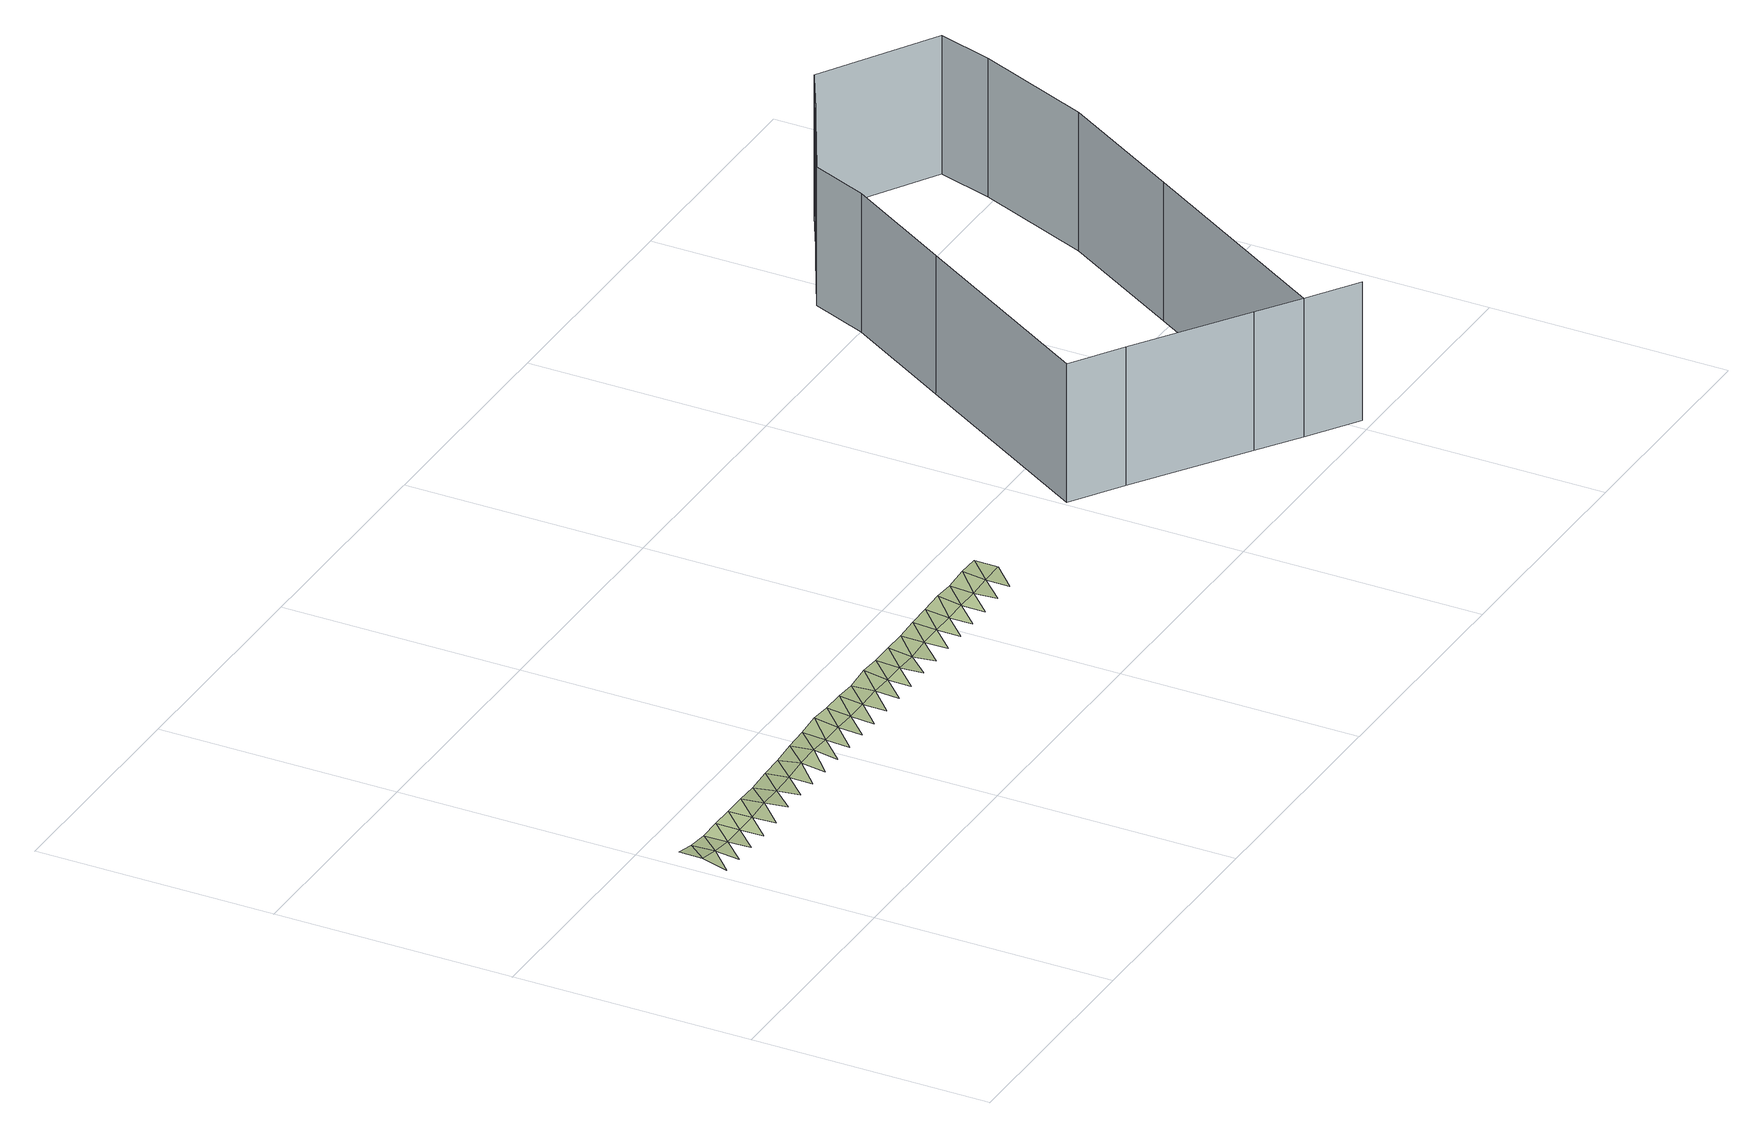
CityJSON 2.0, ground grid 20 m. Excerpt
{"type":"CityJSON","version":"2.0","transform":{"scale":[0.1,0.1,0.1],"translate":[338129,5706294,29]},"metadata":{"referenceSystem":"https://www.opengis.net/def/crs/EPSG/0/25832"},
"CityObjects":{
"object1":{"type":"GenericCityObject","attributes":{"name":"BauGrenze"},"geometry":[{"type":"MultiSurface","lod":"2","boundaries":[[[0,1,2,3]],[[4,5,1,0]],[[6,7,5,4]],[[8,9,7,6]],[[10,11,9,8]],[[12,13,11,10]],[[14,15,13,12]],[[16,17,15,14]],[[18,19,17,16]],[[20,21,19,18]],[[22,23,21,20]],[[24,25,23,22]]]}]},
"object2":{"type":"GenericCityObject","attributes":{"name":"BauLinie"},"geometry":[{"type":"MultiSurface","lod":"2","boundaries":[[[26,27,23,22]],[[28,29,27,26]],[[30,31,29,28]],[[3,2,31,30]]]}]},
"terrain1":{"type":"TINRelief","attributes":{"lod":2},"geometry":[{"type":"CompositeSurface","lod":"2","boundaries":[[[32,33,34]],[[34,35,36]],[[34,33,35]],[[37,38,33]],[[33,39,35]],[[33,38,39]],[[40,41,38]],[[38,42,39]],[[38,41,42]],[[43,44,41]],[[41,45,42]],[[41,44,45]],[[46,47,44]],[[44,48,45]],[[44,47,48]],[[49,50,47]],[[47,51,48]],[[47,50,51]],[[52,53,50]],[[50,54,51]],[[50,53,54]],[[55,56,53]],[[53,57,54]],[[53,56,57]],[[58,59,56]],[[56,60,57]],[[56,59,60]],[[61,62,59]],[[59,63,60]],[[59,62,63]],[[64,65,62]],[[62,66,63]],[[62,65,66]],[[67,68,65]],[[65,69,66]],[[65,68,69]],[[70,71,68]],[[68,72,69]],[[68,71,72]],[[73,74,71]],[[71,75,72]],[[71,74,75]],[[76,77,74]],[[74,78,75]],[[74,77,78]],[[79,80,77]],[[77,81,78]],[[77,80,81]],[[82,83,80]],[[80,84,81]],[[80,83,84]],[[85,86,83]],[[83,87,84]],[[83,86,87]],[[88,89,86]],[[86,90,87]],[[86,89,90]],[[91,92,89]],[[89,93,90]],[[89,92,93]],[[94,95,92]],[[92,96,93]],[[92,95,96]],[[97,98,95]],[[95,99,96]],[[95,98,99]],[[100,101,98]],[[98,102,99]],[[98,101,102]],[[103,104,101]],[[101,105,102]],[[101,104,105]]]}]}
},
"vertices":[
[892,510,0],[892,510,120],[987,452,120],[987,452,0],[888,508,0],[888,508,120],[850,487,0],[850,487,120],[834,479,0],[834,479,120],[774,447,0],[774,447,120],[755,400,0],[755,400,120],[700,309,0],[700,309,120],[604,150,0],[604,150,120],[646,122,0],[646,122,120],[735,61,0],[735,61,120],[770,37,0],[770,37,120],[811,9,0],[811,9,120],
[872,207,0],[872,207,120],[934,310,0],[934,310,120],[973,406,0],[973,406,120],
[7,127,3],[27,147,4],[7,147,8],[27,167,3],[7,167,8],[27,127,2],[47,147,1],[47,167,1],[47,127,2],[67,147,1],[67,167,1],[67,127,1],[87,147,1],[87,167,1],[87,127,2],[107,147,3],[107,167,1],[107,127,5],[127,147,3],[127,167,0],[127,127,5],[147,147,4],[147,167,2],[147,127,4],[167,147,6],[167,167,3],[167,127,4],[187,147,7],[187,167,5],[187,127,4],[207,147,5],[207,167,6],[207,127,4],[227,147,5],[227,167,8],[227,127,4],[247,147,4],[247,167,6],[247,127,3],[267,147,4],[267,167,6],[267,127,4],[287,147,5],[287,167,4],[287,127,4],[307,147,4],[307,167,7],[307,127,4],[327,147,4],[327,167,5],[327,127,5],[347,147,3],[347,167,5],[347,127,5],[367,147,5],[367,167,5],[367,127,5],[387,147,5],[387,167,6],[387,127,5],[407,147,5],[407,167,7],[407,127,5],[427,147,5],[427,167,8],[427,127,5],[447,147,5],[447,167,6],[447,127,6],[467,147,6],[467,167,8],[467,127,6],[487,147,7],[487,167,7]
]}
